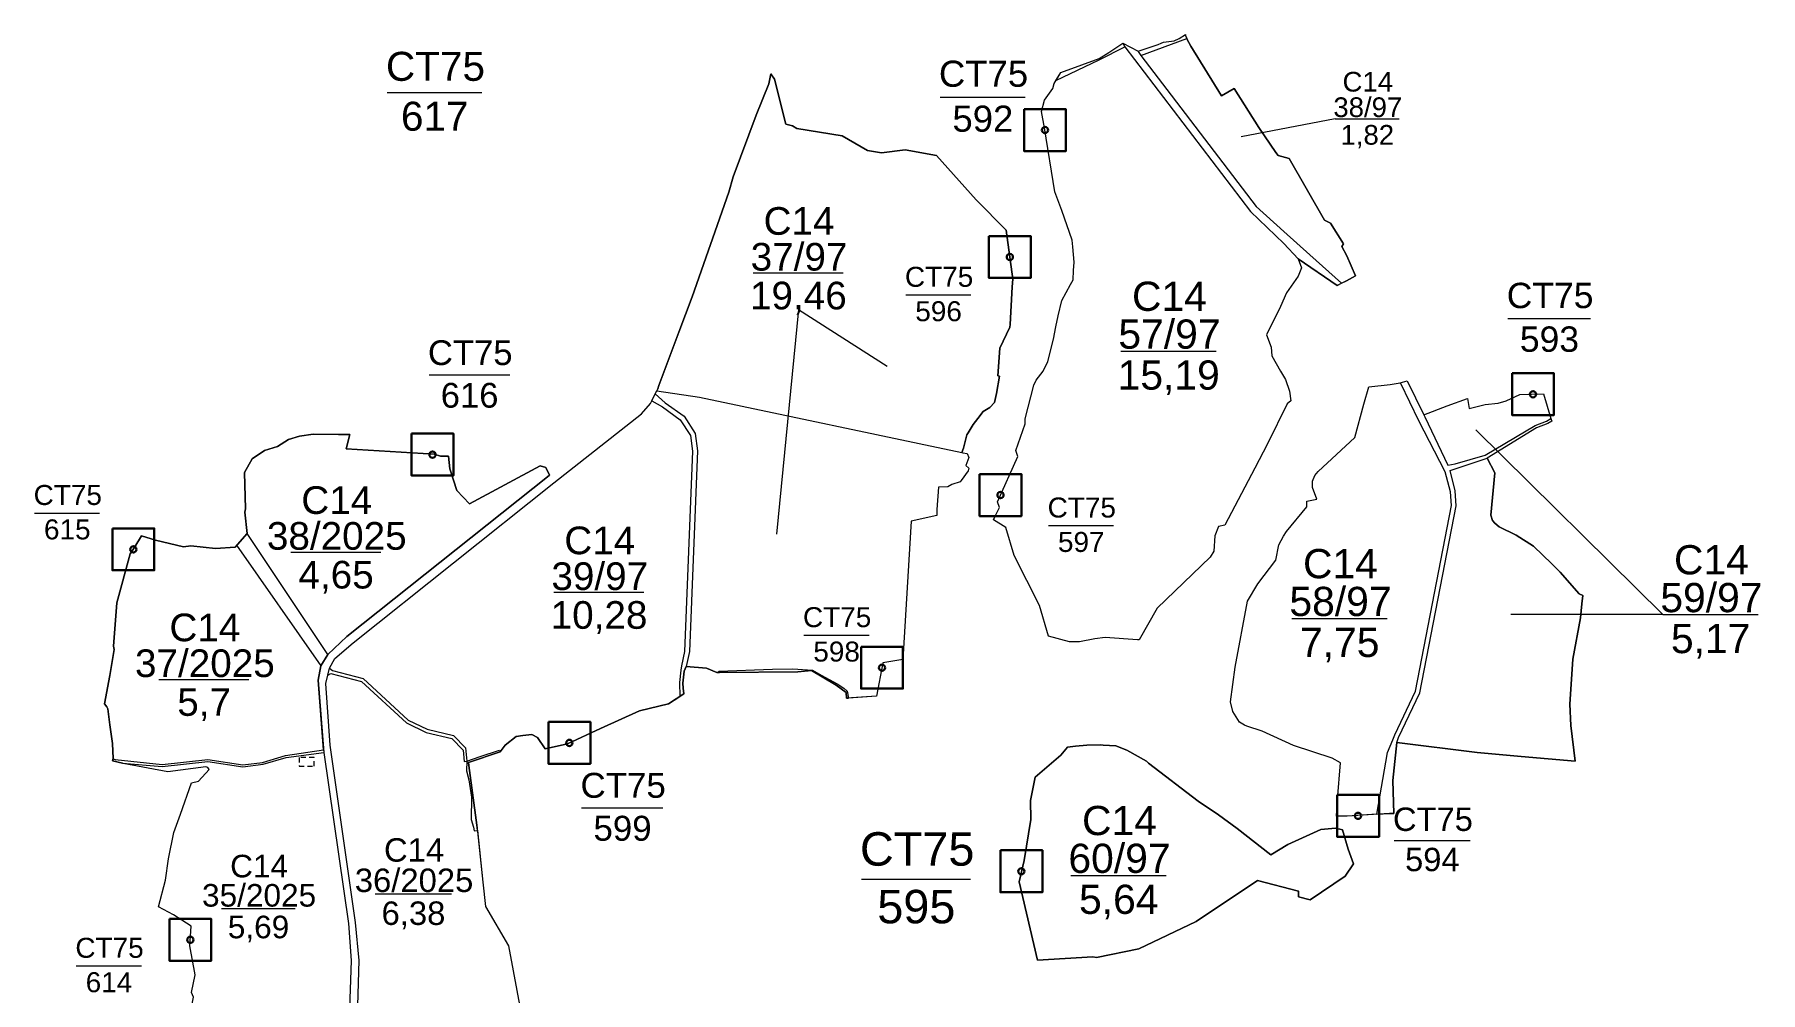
# Model space of a CAD drawing. Header units: metres. Extents: x 410727 to 414840, y 1520126 to 1525197.
# Drawn here: x 411509 to 413569, y 1522563 to 1523707 of the extents above; entities that cross this region are included whole.
import ezdxf
from ezdxf.enums import TextEntityAlignment as Align

# ---------------------------------------------------------------- set-up
doc = ezdxf.new("R2010")
doc.units = ezdxf.units.M
doc.header["$MEASUREMENT"] = 0
doc.linetypes.add('DGN Style 2', pattern=[9.82123, 5.892738, -3.928492])
doc.layers.add('RanhOne', color=1, linetype='Continuous', lineweight=0)
doc.styles.add('Style-Arial', font='arial.ttf')

# ---------------------------------------------------------------- blocks, each defined once
blk = doc.blocks.new('*U0')
at = {"color": 0, "linetype": 'Continuous', "lineweight": -2, "ltscale": 10, "flags": 128}
blk.add_lwpolyline([(-150, 150), (150, 150), (150, -150), (-150, -150), (-150, 150)], close=True, dxfattribs=at)
at = {"color": 0, "linetype": 'Continuous', "lineweight": -2, "ltscale": 10}
blk.add_circle((-0.02828, 0.016065), 22.5, dxfattribs=at)
blk = doc.blocks.new('*U6')
at = {"layer": 'RanhOne', "color": 3, "linetype": 'Continuous', "lineweight": 13}
blk.add_line((-66.520877, -1.660429), (63.750129, -1.660429), dxfattribs=at)
at = {"layer": 'RanhOne', "color": 3, "linetype": 'Continuous', "lineweight": 13, "style": 'Style-Arial'}
for s, p in [('CT75', (-0.000029, 14.422722)), ('595', (-1.025137, -54.422685))]:
    blk.add_text(s, height=40, dxfattribs=at).set_placement(p, align=Align.CENTER)
blk = doc.blocks.new('*U13')
at = {"layer": 'RanhOne', "color": 3, "linetype": 'Continuous', "lineweight": 13}
blk.add_line((-66.520877, -1.660429), (63.750129, -1.660429), dxfattribs=at)
at = {"layer": 'RanhOne', "color": 3, "linetype": 'Continuous', "lineweight": 13, "style": 'Style-Arial'}
blk.add_text('1,82', height=40, dxfattribs=at).set_placement((-1.025137, -54.422685), align=Align.CENTER)
at = {"layer": 'RanhOne', "color": 3, "linetype": 'Continuous', "lineweight": 13, "insert": (-0.000029, 1.089388), "char_height": 40, "attachment_point": 8, "line_spacing_factor": 0.776524, "style": 'Style-Arial'}
blk.add_mtext('C14\\P38/97', dxfattribs=at)
blk = doc.blocks.new('*U14')
at = {"layer": 'RanhOne', "color": 3, "linetype": 'Continuous', "lineweight": 13}
blk.add_line((-66.520877, -1.660429), (63.750129, -1.660429), dxfattribs=at)
at = {"layer": 'RanhOne', "color": 3, "linetype": 'Continuous', "lineweight": 13, "style": 'Style-Arial'}
blk.add_text('15,19', height=40, dxfattribs=at).set_placement((-1.025137, -54.422685), align=Align.CENTER)
at = {"layer": 'RanhOne', "color": 3, "linetype": 'Continuous', "lineweight": 13, "insert": (-0.000029, 1.089388), "char_height": 40, "attachment_point": 8, "line_spacing_factor": 0.776524, "style": 'Style-Arial'}
blk.add_mtext('C14\\P57/97', dxfattribs=at)
blk = doc.blocks.new('*U15')
at = {"layer": 'RanhOne', "color": 3, "linetype": 'Continuous', "lineweight": 13}
blk.add_line((-66.520877, -1.660429), (63.750129, -1.660429), dxfattribs=at)
at = {"layer": 'RanhOne', "color": 3, "linetype": 'Continuous', "lineweight": 13, "style": 'Style-Arial'}
blk.add_text('19,46', height=40, dxfattribs=at).set_placement((-1.025137, -54.422685), align=Align.CENTER)
at = {"layer": 'RanhOne', "color": 3, "linetype": 'Continuous', "lineweight": 13, "insert": (-0.000029, 1.089388), "char_height": 40, "attachment_point": 8, "line_spacing_factor": 0.776524, "style": 'Style-Arial'}
blk.add_mtext('C14\\P37/97', dxfattribs=at)
blk = doc.blocks.new('*U16')
at = {"layer": 'RanhOne', "color": 3, "linetype": 'Continuous', "lineweight": 13}
blk.add_line((-66.520877, -1.660429), (63.750129, -1.660429), dxfattribs=at)
at = {"layer": 'RanhOne', "color": 3, "linetype": 'Continuous', "lineweight": 13, "style": 'Style-Arial'}
blk.add_text('10,28', height=40, dxfattribs=at).set_placement((-1.025137, -54.422685), align=Align.CENTER)
at = {"layer": 'RanhOne', "color": 3, "linetype": 'Continuous', "lineweight": 13, "insert": (-0.000029, 1.089388), "char_height": 40, "attachment_point": 8, "line_spacing_factor": 0.776524, "style": 'Style-Arial'}
blk.add_mtext('C14\\P39/97', dxfattribs=at)
blk = doc.blocks.new('*U17')
at = {"layer": 'RanhOne', "color": 3, "linetype": 'Continuous', "lineweight": 13}
blk.add_line((-66.520877, -1.660429), (63.750129, -1.660429), dxfattribs=at)
at = {"layer": 'RanhOne', "color": 3, "linetype": 'Continuous', "lineweight": 13, "style": 'Style-Arial'}
blk.add_text('4,65', height=40, dxfattribs=at).set_placement((-1.025137, -54.422685), align=Align.CENTER)
at = {"layer": 'RanhOne', "color": 3, "linetype": 'Continuous', "lineweight": 13, "insert": (-0.000029, 1.089388), "char_height": 40, "attachment_point": 8, "line_spacing_factor": 0.776524, "style": 'Style-Arial'}
blk.add_mtext('C14\\P38/2025', dxfattribs=at)
blk = doc.blocks.new('*U18')
at = {"layer": 'RanhOne', "color": 3, "linetype": 'Continuous', "lineweight": 13}
blk.add_line((-66.520877, -1.660429), (63.750129, -1.660429), dxfattribs=at)
at = {"layer": 'RanhOne', "color": 3, "linetype": 'Continuous', "lineweight": 13, "style": 'Style-Arial'}
blk.add_text('5,7', height=40, dxfattribs=at).set_placement((-1.025137, -54.422685), align=Align.CENTER)
at = {"layer": 'RanhOne', "color": 3, "linetype": 'Continuous', "lineweight": 13, "insert": (-0.000029, 1.089388), "char_height": 40, "attachment_point": 8, "line_spacing_factor": 0.776524, "style": 'Style-Arial'}
blk.add_mtext('C14\\P37/2025', dxfattribs=at)
blk = doc.blocks.new('*U32')
at = {"layer": 'RanhOne', "color": 3, "linetype": 'Continuous', "lineweight": 13}
blk.add_line((-66.520877, -1.660429), (63.750129, -1.660429), dxfattribs=at)
at = {"layer": 'RanhOne', "color": 3, "linetype": 'Continuous', "lineweight": 13, "style": 'Style-Arial'}
blk.add_text('5,64', height=40, dxfattribs=at).set_placement((-1.025137, -54.422685), align=Align.CENTER)
at = {"layer": 'RanhOne', "color": 3, "linetype": 'Continuous', "lineweight": 13, "insert": (-0.000029, 1.089388), "char_height": 40, "attachment_point": 8, "line_spacing_factor": 0.776524, "style": 'Style-Arial'}
blk.add_mtext('C14\\P60/97', dxfattribs=at)
blk = doc.blocks.new('*U33')
at = {"layer": 'RanhOne', "color": 3, "linetype": 'Continuous', "lineweight": 13}
blk.add_line((-66.520877, -1.660429), (63.750129, -1.660429), dxfattribs=at)
at = {"layer": 'RanhOne', "color": 3, "linetype": 'Continuous', "lineweight": 13, "style": 'Style-Arial'}
blk.add_text('7,75', height=40, dxfattribs=at).set_placement((-1.025137, -54.422685), align=Align.CENTER)
at = {"layer": 'RanhOne', "color": 3, "linetype": 'Continuous', "lineweight": 13, "insert": (-0.000029, 1.089388), "char_height": 40, "attachment_point": 8, "line_spacing_factor": 0.776524, "style": 'Style-Arial'}
blk.add_mtext('\\pt1120;C14\\P58/97', dxfattribs=at)
blk = doc.blocks.new('*U34')
at = {"layer": 'RanhOne', "color": 3, "linetype": 'Continuous', "lineweight": 13}
blk.add_line((-66.520877, -1.660429), (63.750129, -1.660429), dxfattribs=at)
at = {"layer": 'RanhOne', "color": 3, "linetype": 'Continuous', "lineweight": 13, "style": 'Style-Arial'}
blk.add_text('5,17', height=40, dxfattribs=at).set_placement((-1.025137, -54.422685), align=Align.CENTER)
at = {"layer": 'RanhOne', "color": 3, "linetype": 'Continuous', "lineweight": 13, "insert": (-0.000029, 1.089388), "char_height": 40, "attachment_point": 8, "line_spacing_factor": 0.776524, "style": 'Style-Arial'}
blk.add_mtext('C14\\P59/97', dxfattribs=at)
blk = doc.blocks.new('*U56')
at = {"layer": 'RanhOne', "color": 3, "linetype": 'Continuous', "lineweight": 13}
blk.add_line((-66.520877, -1.660429), (63.750129, -1.660429), dxfattribs=at)
at = {"layer": 'RanhOne', "color": 3, "linetype": 'Continuous', "lineweight": 13, "style": 'Style-Arial'}
for s, p in [('CT75', (-0.000029, 14.422722)), ('617', (-1.025137, -54.422685))]:
    blk.add_text(s, height=40, dxfattribs=at).set_placement(p, align=Align.CENTER)
blk = doc.blocks.new('*U58')
at = {"layer": 'RanhOne', "color": 3, "linetype": 'Continuous', "lineweight": 13}
blk.add_line((-66.520877, -1.660429), (63.750129, -1.660429), dxfattribs=at)
at = {"layer": 'RanhOne', "color": 3, "linetype": 'Continuous', "lineweight": 13, "style": 'Style-Arial'}
for s, p in [('CT75', (-0.000029, 14.422722)), ('592', (-1.025137, -54.422685))]:
    blk.add_text(s, height=40, dxfattribs=at).set_placement(p, align=Align.CENTER)
blk = doc.blocks.new('*U59')
at = {"layer": 'RanhOne', "color": 3, "linetype": 'Continuous', "lineweight": 13}
blk.add_line((-66.520877, -1.660429), (63.750129, -1.660429), dxfattribs=at)
at = {"layer": 'RanhOne', "color": 3, "linetype": 'Continuous', "lineweight": 13, "style": 'Style-Arial'}
for s, p in [('CT75', (-0.000029, 14.422722)), ('596', (-1.025137, -54.422685))]:
    blk.add_text(s, height=40, dxfattribs=at).set_placement(p, align=Align.CENTER)
blk = doc.blocks.new('*U60')
at = {"layer": 'RanhOne', "color": 3, "linetype": 'Continuous', "lineweight": 13}
blk.add_line((-66.520877, -1.660429), (63.750129, -1.660429), dxfattribs=at)
at = {"layer": 'RanhOne', "color": 3, "linetype": 'Continuous', "lineweight": 13, "style": 'Style-Arial'}
for s, p in [('CT75', (-0.000029, 14.422722)), ('597', (-1.025137, -54.422685))]:
    blk.add_text(s, height=40, dxfattribs=at).set_placement(p, align=Align.CENTER)
blk = doc.blocks.new('*U61')
at = {"layer": 'RanhOne', "color": 3, "linetype": 'Continuous', "lineweight": 13}
blk.add_line((-66.520877, -1.660429), (63.750129, -1.660429), dxfattribs=at)
at = {"layer": 'RanhOne', "color": 3, "linetype": 'Continuous', "lineweight": 13, "style": 'Style-Arial'}
for s, p in [('CT75', (-0.000029, 14.422722)), ('593', (-1.025137, -54.422685))]:
    blk.add_text(s, height=40, dxfattribs=at).set_placement(p, align=Align.CENTER)
blk = doc.blocks.new('*U62')
at = {"layer": 'RanhOne', "color": 3, "linetype": 'Continuous', "lineweight": 13}
blk.add_line((-66.520877, -1.660429), (63.750129, -1.660429), dxfattribs=at)
at = {"layer": 'RanhOne', "color": 3, "linetype": 'Continuous', "lineweight": 13, "style": 'Style-Arial'}
for s, p in [('CT75', (-0.000029, 14.422722)), ('598', (-1.025137, -54.422685))]:
    blk.add_text(s, height=40, dxfattribs=at).set_placement(p, align=Align.CENTER)
blk = doc.blocks.new('*U63')
at = {"layer": 'RanhOne', "color": 3, "linetype": 'Continuous', "lineweight": 13}
blk.add_line((-66.520877, -1.660429), (63.750129, -1.660429), dxfattribs=at)
at = {"layer": 'RanhOne', "color": 3, "linetype": 'Continuous', "lineweight": 13, "style": 'Style-Arial'}
for s, p in [('CT75', (-0.000029, 14.422722)), ('599', (-1.025137, -54.422685))]:
    blk.add_text(s, height=40, dxfattribs=at).set_placement(p, align=Align.CENTER)
blk = doc.blocks.new('*U64')
at = {"layer": 'RanhOne', "color": 3, "linetype": 'Continuous', "lineweight": 13}
blk.add_line((-66.520877, -1.660429), (63.750129, -1.660429), dxfattribs=at)
at = {"layer": 'RanhOne', "color": 3, "linetype": 'Continuous', "lineweight": 13, "style": 'Style-Arial'}
for s, p in [('CT75', (-0.000029, 14.422722)), ('616', (-1.025137, -54.422685))]:
    blk.add_text(s, height=40, dxfattribs=at).set_placement(p, align=Align.CENTER)
blk = doc.blocks.new('*U65')
at = {"layer": 'RanhOne', "color": 3, "linetype": 'Continuous', "lineweight": 13}
blk.add_line((-66.520877, -1.660429), (63.750129, -1.660429), dxfattribs=at)
at = {"layer": 'RanhOne', "color": 3, "linetype": 'Continuous', "lineweight": 13, "style": 'Style-Arial'}
for s, p in [('CT75', (-0.000029, 14.422722)), ('615', (-1.025137, -54.422685))]:
    blk.add_text(s, height=40, dxfattribs=at).set_placement(p, align=Align.CENTER)
blk = doc.blocks.new('*U66')
at = {"layer": 'RanhOne', "color": 3, "linetype": 'Continuous', "lineweight": 13}
blk.add_line((-66.520877, -1.660429), (63.750129, -1.660429), dxfattribs=at)
at = {"layer": 'RanhOne', "color": 3, "linetype": 'Continuous', "lineweight": 13, "style": 'Style-Arial'}
for s, p in [('CT75', (-0.000029, 14.422722)), ('614', (-1.025137, -54.422685))]:
    blk.add_text(s, height=40, dxfattribs=at).set_placement(p, align=Align.CENTER)
blk = doc.blocks.new('*U81')
at = {"layer": 'RanhOne', "color": 3, "linetype": 'Continuous', "lineweight": 13}
blk.add_line((-66.520877, -1.660429), (63.750129, -1.660429), dxfattribs=at)
at = {"layer": 'RanhOne', "color": 3, "linetype": 'Continuous', "lineweight": 13, "style": 'Style-Arial'}
blk.add_text('6,38', height=40, dxfattribs=at).set_placement((-1.025137, -54.422685), align=Align.CENTER)
at = {"layer": 'RanhOne', "color": 3, "linetype": 'Continuous', "lineweight": 13, "insert": (-0.000029, 1.089388), "char_height": 40, "attachment_point": 8, "line_spacing_factor": 0.776524, "style": 'Style-Arial'}
blk.add_mtext('C14\\P36/2025', dxfattribs=at)
blk = doc.blocks.new('*U82')
at = {"layer": 'RanhOne', "color": 3, "linetype": 'Continuous', "lineweight": 13}
blk.add_line((-66.520877, -1.660429), (63.750129, -1.660429), dxfattribs=at)
at = {"layer": 'RanhOne', "color": 3, "linetype": 'Continuous', "lineweight": 13, "style": 'Style-Arial'}
blk.add_text('5,69', height=40, dxfattribs=at).set_placement((-1.025137, -54.422685), align=Align.CENTER)
at = {"layer": 'RanhOne', "color": 3, "linetype": 'Continuous', "lineweight": 13, "insert": (-0.000029, 1.089388), "char_height": 40, "attachment_point": 8, "line_spacing_factor": 0.776524, "style": 'Style-Arial'}
blk.add_mtext('C14\\P35/2025', dxfattribs=at)
blk = doc.blocks.new('*U83')
at = {"layer": 'RanhOne', "color": 3, "linetype": 'Continuous', "lineweight": 13}
blk.add_line((-66.520877, -1.660429), (63.750129, -1.660429), dxfattribs=at)
at = {"layer": 'RanhOne', "color": 3, "linetype": 'Continuous', "lineweight": 13, "style": 'Style-Arial'}
for s, p in [('CT75', (-0.000029, 14.422722)), ('594', (-1.025137, -54.422685))]:
    blk.add_text(s, height=40, dxfattribs=at).set_placement(p, align=Align.CENTER)

msp = doc.modelspace()

# ---------------------------------------------------------------- linework, layer by layer
at = {"layer": 'RanhOne', "color": 3, "linetype": 'Continuous', "lineweight": 0}
for p, q in [((412807.71, 1523696.93), (412825.88, 1523687.3)), ((412807.71, 1523696.93), (412810.103, 1523692.551)), ((412829.39, 1523682.304), (412884.0405, 1523702.435)), ((412245.5253, 1523269.7133), (412249.588, 1523277.9646)), ((412249.588, 1523277.9646), (412251.4304, 1523281.7067)), ((411858.6862, 1522942.0119), (411860.545, 1522950.38)), ((411853.5687, 1522852.5745), (411853.79, 1522849.675))]:
    msp.add_line(p, q, dxfattribs=at)
at = {"layer": 'RanhOne', "color": 7, "linetype": 'Continuous', "lineweight": 0}
for p, q in [((413061.020824, 1523606.67677), (412948.821959, 1523584.841054)), ((412420.390728, 1523378.91389), (412394.319859, 1523110.396965)), ((412420.390728, 1523378.91389), (412526.21599, 1523310.942126)), ((413452.265813, 1523014.281275), (413229.019661, 1523235.015546)), ((411858.678, 1522966.429), (411762.628, 1523111.362)), ((411749.722911, 1523097.244754), (411850.448, 1522953.245)), ((413452.265813, 1523014.281275), (413270.741906, 1523014.281275))]:
    msp.add_line(p, q, dxfattribs=at)
at = {"layer": 'RanhOne', "color": 3, "linetype": 'Continuous', "lineweight": 13}
for p, q in [((411782.95, 1523210.46), (411798.8, 1523215.2)), ((411798.8, 1523215.2), (411811.74, 1523223.35)), ((411811.74, 1523223.35), (411824.85, 1523227.41)), ((411824.85, 1523227.41), (411841.05, 1523229.97)), ((411841.05, 1523229.97), (411871.32, 1523229.52)), ((411871.32, 1523229.52), (411884.91, 1523229.42)), ((411884.91, 1523229.42), (411880.81, 1523212.41)), ((411880.81, 1523212.41), (411985.83, 1523205.86)), ((411759.4, 1523184), (411768.359, 1523200.247)), ((411768.359, 1523200.247), (411782.95, 1523210.46)), ((411985.83, 1523205.86), (411993.15, 1523203.59)), ((411993.15, 1523203.59), (411998.29, 1523203.5083)), ((411998.29, 1523203.5083), (412002.59, 1523203.44)), ((412002.59, 1523203.44), (412004.52, 1523188.53)), ((412027.842, 1523146.529), (412112.399, 1523192.011)), ((412112.399, 1523192.011), (412118.888, 1523189.963)), ((411760.6568, 1523140.7096), (411759.4, 1523184)), ((412122.75, 1523180.33), (411881.395, 1522987.971)), ((412004.52, 1523188.53), (412012.589, 1523162.627)), ((412118.888, 1523189.963), (412123.3936, 1523180.8127)), ((412123.3936, 1523180.8127), (412122.75, 1523180.33)), ((412012.589, 1523162.627), (412027.842, 1523146.529)), ((411759.841, 1523136.765), (411760.6568, 1523140.7096)), ((411762.628, 1523111.362), (411759.841, 1523136.765)), ((411628.17, 1523095.37), (411636.22, 1523108.46)), ((411636.22, 1523108.46), (411653.169, 1523103.304)), ((411748.035, 1523094.928), (411762.628, 1523111.362)), ((411622.79, 1523086.7), (411628.17, 1523095.37)), ((411653.169, 1523103.304), (411686.52, 1523095.171)), ((411686.52, 1523095.171), (411695.022, 1523096.361)), ((411695.022, 1523096.361), (411724.551, 1523093.16)), ((411724.551, 1523093.16), (411748.035, 1523094.928)), ((411607.02, 1523028.31), (411622.79, 1523086.7)), ((411602.76, 1522976.45), (411607.02, 1523028.31)), ((411881.395, 1522987.971), (411858.678, 1522966.429)), ((411598.34, 1522941.49), (411603.75, 1522972.58)), ((411603.75, 1522972.58), (411602.76, 1522976.45)), ((411858.678, 1522966.429), (411850.448, 1522953.245)), ((411850.448, 1522953.245), (411847.209, 1522935.911)), ((411592.12, 1522907.62), (411598.34, 1522941.49)), ((411847.209, 1522935.911), (411853.79, 1522849.675)), ((411594.81, 1522904.11), (411592.12, 1522907.62)), ((411596.02, 1522901.7), (411594.81, 1522904.11)), ((411598.6, 1522882.54), (411596.02, 1522901.7)), ((411601.72, 1522860.41), (411598.6, 1522882.54)), ((411602.3943, 1522842.2547), (411601.72, 1522860.41)), ((411601.7848, 1522839.618), (411602.3943, 1522842.2547)), ((411853.79, 1522849.675), (411883.5, 1522645.119)), ((411613.46, 1522836.833), (411601.7848, 1522839.618)), ((411614.614, 1522836.522), (411613.46, 1522836.833)), ((411667.69, 1522826.6), (411614.614, 1522836.522)), ((411713.101, 1522832.358), (411667.69, 1522826.6)), ((411704.4356, 1522815.1238), (411716.962, 1522829.122)), ((411715.585, 1522831.462), (411713.101, 1522832.358)), ((411716.962, 1522829.122), (411715.585, 1522831.462)), ((411683.07, 1522775.94), (411696.13, 1522813.36)), ((411696.13, 1522813.36), (411704.4356, 1522815.1238)), ((411674.8, 1522754), (411683.07, 1522775.94)), ((411668.68, 1522722.67), (411674.8, 1522754)), ((411664.98, 1522697.25), (411668.68, 1522722.67)), ((411656.6, 1522665.06), (411664.98, 1522697.25)), ((411674.6, 1522655.8), (411656.6, 1522665.06)), ((411695.54, 1522642.07), (411674.6, 1522655.8)), ((411693.94, 1522618.5), (411695.54, 1522642.07)), ((411883.5, 1522645.119), (411886.794, 1522601.17)), ((411700.58, 1522583.93), (411693.94, 1522618.5)), ((411886.794, 1522601.17), (411884.372, 1522532.178)), ((411696.12, 1522562.84), (411700.58, 1522583.93))]:
    msp.add_line(p, q, dxfattribs=at)
at = {"layer": 'RanhOne', "color": 3, "linetype": 'DGN Style 2', "lineweight": 0}
for p, q in [((411842.34, 1522843.691), (411824.698, 1522843.691)), ((411824.698, 1522843.691), (411824.698, 1522833.167)), ((411842.34, 1522833.167), (411842.34, 1522843.691)), ((411824.698, 1522833.167), (411842.34, 1522833.167))]:
    msp.add_line(p, q, dxfattribs=at)
at = {"layer": 'RanhOne', "color": 3, "linetype": 'Continuous', "lineweight": 13, "flags": 128}
for points in [[(413085.45, 1523419.1), (413074.58, 1523413.18), (413063.4311, 1523407.3909), (413017.11, 1523439.37), (413021.03, 1523428.52), (413017.13, 1523418.38), (413002.97, 1523398.66), (412996.02, 1523382.45), (412979.16, 1523348.59), (412984.69, 1523333.59), (412985.73, 1523323.5), (412996.03, 1523304.94), (413002.04, 1523295), (413006.77, 1523281.32), (413008.36, 1523269.7), (413003.93, 1523265.99), (412980.24, 1523218.13), (412965.36, 1523189.05), (412929.38, 1523121.26), (412921.82, 1523119.66), (412917.71, 1523108.48), (412916.33, 1523090.18), (412912.01, 1523082.85), (412848.75, 1523022.06), (412827.1003, 1522984.0694), (412825.27, 1522984.15), (412786.47, 1522987.05), (412774.33, 1522985.5), (412756.15, 1522981.95), (412743.92, 1522981.93), (412719.11, 1522988.4), (412708.06, 1523025.09), (412677.81, 1523084.97), (412667.91, 1523118.45), (412653.221, 1523127.602), (412655.18, 1523131.78), (412660.69, 1523142.14), (412657.98, 1523148.81), (412682.24, 1523203.2), (412680.1, 1523210.37), (412691.31, 1523242.27), (412691.19, 1523248.07), (412701.64, 1523288.43), (412704.37, 1523294.33), (412712.8, 1523305.12), (412718.35, 1523316.67), (412724.94, 1523343.4), (412727.72, 1523358.13), (412730.35, 1523371.15), (412734.96, 1523389.37), (412745.27, 1523408.71), (412748.58, 1523414.12), (412748.66, 1523425.31), (412749.67, 1523435.27), (412747.86, 1523453.75), (412747.15, 1523461.39), (412734.76, 1523497.2), (412726.42, 1523519.27), (412714.38, 1523595.89), (412710.59, 1523615.4), (412714.08, 1523628.95), (412724.07, 1523642.63), (412725.69, 1523648.87), (412733.84, 1523661.94), (412758.75, 1523671.06), (412779.4, 1523678.58), (412791.07, 1523685.73), (412807.71, 1523696.93), (412825.88, 1523687.3), (412849.93, 1523695.21), (412853.5134, 1523696.7466), (412856.32, 1523697.95), (412868.88, 1523699.82), (412875.07, 1523702.64), (412882.36, 1523707.26), (412882.36, 1523705.88), (412884.16, 1523702.19), (412888.71, 1523693.46), (412925.62, 1523633.86), (412940.74, 1523642.58), (412970.25, 1523596.22), (412990.18, 1523566.45), (412993.27, 1523562.77), (413006.21, 1523559.14), (413048.45, 1523485.52), (413055.45, 1523481.78), (413071.21, 1523457.12), (413069.14, 1523453.93), (413075.28, 1523442.86), (413085.45, 1523419.1)], [(411893.838, 1522520.234), (411896.13, 1522600.916), (411891.936, 1522646.631), (411861.698, 1522858.145), (411856.458, 1522931.981), (411860.545, 1522950.38), (411867.194, 1522961.823), (411889.174, 1522980.571), (412128.5404, 1523171.5195), (412233.16, 1523254.3), (412243.83, 1523266.27), (412252.53, 1523283.94), (412253.99, 1523287.87), (412277.75, 1523351.77), (412293.66, 1523393.83), (412337.3, 1523518.96), (412342.71, 1523537.18), (412370.23, 1523610.74), (412385.21, 1523648.46), (412387.71, 1523660.38), (412392, 1523654), (412405.43, 1523600.3), (412413.3, 1523597.96), (412418.66, 1523594.85), (412472.75, 1523586.27), (412502.75, 1523568.85), (412519.68, 1523566.04), (412547.8, 1523569.34), (412585.13, 1523562.61), (412632.81, 1523509.88), (412668.37, 1523473.49), (412676.32, 1523415.1)], [(412676.32, 1523415.1), (412675.64, 1523405.89), (412673.07, 1523360.89), (412672.75, 1523357.7), (412660.71, 1523332.69), (412658.49, 1523299.7), (412660.41, 1523299.29), (412657.11, 1523278.58), (412654.64, 1523267.75), (412648.95, 1523261.73), (412640.91, 1523256.8), (412634.83, 1523248.64), (412628.9, 1523241.25), (412623.17, 1523231.61), (412621.65, 1523229.19), (412617.55, 1523212.98), (412615.41, 1523207.96), (412616.84, 1523207.72), (412622, 1523206.75), (412624.07, 1523201.87), (412620.29, 1523192.27), (412623.82, 1523189.13), (412623.14, 1523185.96), (412614.82, 1523174.49), (412613.42, 1523173), (412603.58, 1523169.55), (412599.01, 1523167.01), (412587.54, 1523166.53), (412585.72, 1523139.8), (412585.78, 1523132.668), (412555.06, 1523125.78), (412544.98, 1522960.55), (412521.38, 1522956.58), (412513.87, 1522916.7), (412478.03, 1522914.38), (412477.277, 1522921.2679), (412465.65, 1522929.945), (412436.012, 1522947.4743), (412419.74, 1522945.74), (412326.09, 1522945.13), (412322.98, 1522944.96), (412310.926, 1522950.302), (412286.461, 1522952.34), (412284.033, 1522946.655), (412282.64, 1522932.536), (412282.872, 1522926.552), (412283.824, 1522919.542), (412265.535, 1522907.772), (412230.812, 1522899.253), (412184.113, 1522878.4), (412144.72, 1522859.97), (412118.07, 1522854.11), (412109.091, 1522867.429), (412102.137, 1522870.862), (412091.47, 1522869.83), (412083.436, 1522868.492), (412070.41, 1522858.3), (412064.3658, 1522850.2768), (412026.8388, 1522837.6616), (412026.95, 1522833.99), (412036.6, 1522762.88), (412043.83, 1522694.72), (412046.93, 1522665.47), (412074.59, 1522618.47), (412090.02, 1522535.41)], [(413356.8365, 1523037.2036), (413355.755, 1523027.041), (413354.052, 1523010.612), (413344.915, 1522960.919), (413341.378, 1522907.297), (413342.6405, 1522881.8075), (413347.7169, 1522839.2144), (413283.05, 1522844.67), (413230.863, 1522849.71), (413134.92, 1522861.57), (413130.15, 1522816.04), (413131.2401, 1522776.697), (413125.95, 1522776.697), (413075.62, 1522773.37), (413062.66, 1522773.52), (413063.93, 1522793.26), (413067.4865, 1522837.2039), (413057.503, 1522842.746), (413011.33, 1522857.8), (412974.06, 1522874.99), (412955.63, 1522880.97), (412952.9596, 1522882.3792), (412946.78, 1522885.64), (412938.92, 1522898.65), (412936.2, 1522909.89), (412942, 1522951.44), (412956.38, 1523030.52), (412968.85, 1523051.13), (412990.52, 1523079.18), (412993.88, 1523097.81), (412999.39, 1523108.02), (413003.08, 1523113.75), (413027.26, 1523143.22), (413027.3971, 1523149.8156), (413039.439, 1523152.203), (413034.29, 1523166.309), (413034.154, 1523173.505), (413037.017, 1523180.324), (413041.013, 1523185.336), (413084.67, 1523225.77), (413095.51, 1523265.64), (413101.42, 1523286.37), (413126.762, 1523289.074), (413138.857, 1523291.325), (413147.1066, 1523293.5838), (413167.08, 1523252.76), (413194.99, 1523263.65), (413219.03, 1523272.39), (413220.97, 1523260.58), (413240.33, 1523265.32), (413255.8, 1523266.83), (413265.32, 1523269.76), (413281.68, 1523277.21), (413310.02, 1523277.94), (413318.66, 1523248.71), (413319.9907, 1523245.4757), (413315.15, 1523242.75), (413301.36, 1523237.27), (413242.7, 1523201.03), (413251.87, 1523183.58), (413246.79, 1523132.87), (413248.89, 1523126.85), (413251.66, 1523123.54), (413256.82, 1523119.25), (413277.33, 1523109.13), (413297.76, 1523096.19), (413319.87, 1523074.95), (413329.57, 1523064.79), (413352.4, 1523039), (413356.8365, 1523037.2036)], [(413083.11, 1522716.63), (413073.043, 1522701.872), (413031.214, 1522673.444), (413017.403, 1522677.235), (413017.277, 1522683.742), (412968.66, 1522696.72), (412895.3, 1522647.85), (412826.97, 1522615.15), (412776.18, 1522604.84), (412771.78, 1522605.39), (412705.68, 1522601.29), (412684.07, 1522694.91), (412690, 1522720.6), (412697.99, 1522769.36), (412697.625, 1522792.123), (412703.101, 1522819.931), (412733.6963, 1522846.4877), (412741.48, 1522855.91), (412751.16, 1522857.05), (412764.65, 1522858.42), (412781.19, 1522858.69), (412784.31, 1522858.29), (412799.19, 1522857.58), (412812.5, 1522852.16), (412835.99, 1522839.06), (412838.39, 1522836.91), (412897.57, 1522791.6), (412921.99, 1522774.91), (412944.3, 1522758.83), (412984.4, 1522727.27), (413004.83, 1522739.75), (413044.04, 1522757.43), (413061.66, 1522759.34), (413069.73, 1522757.28), (413076.75, 1522733.94), (413083.11, 1522716.63)]]:
    msp.add_lwpolyline(points, dxfattribs=at)
at = {"layer": 'RanhOne', "color": 3, "linetype": 'Continuous', "lineweight": 0, "flags": 128}
for points in [[(412825.88, 1523687.3), (412849.93, 1523695.21), (412853.5134, 1523696.7466), (412856.32, 1523697.95), (412868.88, 1523699.82), (412875.07, 1523702.64), (412882.36, 1523707.26), (412882.36, 1523705.88), (412884.0405, 1523702.435)], [(412727.7847, 1523652.2292), (412733.84, 1523661.94), (412758.75, 1523671.06), (412779.4, 1523678.58), (412791.07, 1523685.73), (412807.71, 1523696.93)], [(412727.7847, 1523652.2292), (412779.4468, 1523676.9388), (412810.103, 1523692.551)], [(412810.103, 1523692.551), (412960.169, 1523495.735), (413000, 1523457.5975), (413017.11, 1523439.37)], [(412825.88, 1523687.3), (412826.0081, 1523687.1177), (412829.39, 1523682.304)], [(413068.5768, 1523410.0628), (413074.58, 1523413.18), (413085.45, 1523419.1), (413075.28, 1523442.86), (413069.14, 1523453.93), (413071.21, 1523457.12), (413055.45, 1523481.78), (413048.45, 1523485.52), (413006.21, 1523559.14), (412993.27, 1523562.77), (412990.18, 1523566.45), (412970.25, 1523596.22), (412940.74, 1523642.58), (412925.62, 1523633.86), (412888.71, 1523693.46), (412884.16, 1523702.19), (412884.0405, 1523702.435)], [(412829.39, 1523682.304), (412860.269, 1523641.702), (412966.9003, 1523501.7502), (413000, 1523471.9024), (413030.9424, 1523443.9999), (413068.5768, 1523410.0628)], [(412615.41, 1523207.96), (412617.55, 1523212.98), (412621.65, 1523229.19), (412623.17, 1523231.61), (412628.9, 1523241.25), (412634.83, 1523248.64), (412640.91, 1523256.8), (412648.95, 1523261.73), (412654.64, 1523267.75), (412657.11, 1523278.58), (412660.41, 1523299.29), (412658.49, 1523299.7), (412660.71, 1523332.69), (412672.75, 1523357.7), (412673.07, 1523360.89), (412675.64, 1523405.89), (412676.32, 1523415.1), (412668.37, 1523473.49), (412632.81, 1523509.88), (412585.13, 1523562.61), (412547.8, 1523569.34), (412519.68, 1523566.04), (412502.75, 1523568.85), (412472.75, 1523586.27), (412418.66, 1523594.85), (412413.3, 1523597.96), (412405.43, 1523600.3), (412392, 1523654), (412387.71, 1523660.38), (412385.21, 1523648.46), (412370.23, 1523610.74), (412342.71, 1523537.18), (412337.3, 1523518.96), (412293.66, 1523393.83), (412277.75, 1523351.77), (412253.99, 1523287.87), (412252.53, 1523283.94), (412251.4304, 1523281.7067)], [(413017.11, 1523439.37), (413021.03, 1523428.52), (413017.13, 1523418.38), (413002.97, 1523398.66), (412996.02, 1523382.45), (412979.16, 1523348.59), (412984.69, 1523333.59), (412985.73, 1523323.5), (412996.03, 1523304.94), (413002.04, 1523295), (413006.77, 1523281.32), (413008.36, 1523269.7), (413003.93, 1523265.99), (412980.24, 1523218.13), (412965.36, 1523189.05), (412929.38, 1523121.26), (412921.82, 1523119.66), (412917.71, 1523108.48), (412916.33, 1523090.18), (412912.01, 1523082.85), (412848.75, 1523022.06), (412827.1003, 1522984.0694), (412825.27, 1522984.15), (412786.47, 1522987.05), (412774.33, 1522985.5), (412756.15, 1522981.95), (412743.92, 1522981.93), (412719.11, 1522988.4), (412708.06, 1523025.09), (412677.81, 1523084.97), (412667.91, 1523118.45), (412653.221, 1523127.602), (412655.18, 1523131.78), (412660.69, 1523142.14), (412657.98, 1523148.81), (412682.24, 1523203.2), (412680.1, 1523210.37), (412691.31, 1523242.27), (412691.19, 1523248.07), (412701.64, 1523288.43), (412704.37, 1523294.33), (412712.8, 1523305.12), (412718.35, 1523316.67), (412724.94, 1523343.4), (412727.72, 1523358.13), (412730.35, 1523371.15), (412734.96, 1523389.37), (412745.27, 1523408.71), (412748.58, 1523414.12), (412748.66, 1523425.31), (412749.67, 1523435.27), (412747.86, 1523453.75), (412747.15, 1523461.39), (412734.76, 1523497.2), (412726.42, 1523519.27), (412714.38, 1523595.89), (412710.59, 1523615.4), (412714.08, 1523628.95), (412724.07, 1523642.63), (412725.69, 1523648.87), (412727.7847, 1523652.2292)], [(413017.11, 1523439.37), (413063.4311, 1523407.3909), (413068.5768, 1523410.0628)], [(412249.588, 1523277.9646), (412261.5669, 1523267.4503), (412283.9163, 1523251.275), (412297.2168, 1523230.5169), (412300.1678, 1523210.0046), (412290.3653, 1522970.3686), (412286.461, 1522952.34)], [(412251.4304, 1523281.7067), (412302.35, 1523274.02), (412615.41, 1523207.96)], [(413110.9136, 1522775.703), (413075.62, 1522773.37), (413062.66, 1522773.52), (413063.93, 1522793.26), (413067.4865, 1522837.2039), (413057.503, 1522842.746), (413011.33, 1522857.8), (412974.06, 1522874.99), (412955.63, 1522880.97), (412952.9596, 1522882.3792), (412946.78, 1522885.64), (412938.92, 1522898.65), (412936.2, 1522909.89), (412942, 1522951.44), (412956.38, 1523030.52), (412968.85, 1523051.13), (412990.52, 1523079.18), (412993.88, 1523097.81), (412999.39, 1523108.02), (413003.08, 1523113.75), (413027.26, 1523143.22), (413027.3971, 1523149.8156), (413039.439, 1523152.203), (413034.29, 1523166.309), (413034.154, 1523173.505), (413037.017, 1523180.324), (413041.013, 1523185.336), (413084.67, 1523225.77), (413095.51, 1523265.64), (413101.42, 1523286.37), (413126.762, 1523289.074), (413138.857, 1523291.325)], [(413110.9136, 1522775.703), (413123.794, 1522849.487), (413130.0796, 1522864.8484), (413132.422, 1522870.573), (413157.0093, 1522922.6516), (413199.879, 1523144.684), (413198.899, 1523161.076), (413192.474, 1523184.864), (413161.216, 1523245.75), (413139.4215, 1523290.1744), (413138.857, 1523291.325)], [(413138.857, 1523291.325), (413147.1066, 1523293.5838), (413167.08, 1523252.76)], [(413167.08, 1523252.76), (413194.99, 1523263.65), (413219.03, 1523272.39), (413220.97, 1523260.58), (413240.33, 1523265.32), (413255.8, 1523266.83), (413265.32, 1523269.76), (413281.68, 1523277.21), (413310.02, 1523277.94), (413318.66, 1523248.71)], [(411860.545, 1522950.38), (411867.194, 1522961.823), (411889.174, 1522980.571), (412128.5404, 1523171.5195), (412233.16, 1523254.3), (412243.83, 1523266.27), (412245.5253, 1523269.7133)], [(412245.5253, 1523269.7133), (412258.0491, 1523262.5897), (412279.4777, 1523247.081), (412291.4632, 1523228.3751), (412294.1502, 1523209.6974), (412284.3567, 1522970.2814), (412280.9774, 1522953.0518), (412279.9307, 1522947.7153), (412278.4492, 1522933.2098), (412278.7238, 1522916.2598)], [(413167.08, 1523252.76), (413168.271, 1523250.355), (413195.71, 1523192.75), (413204.41, 1523194.57), (413240.3, 1523204.8), (413299.82, 1523240.09), (413313.4, 1523245.34), (413318.66, 1523248.71)], [(413318.66, 1523248.71), (413319.9907, 1523245.4757), (413315.15, 1523242.75), (413301.36, 1523237.27), (413242.7, 1523201.03)], [(411853.5687, 1522852.5745), (411847.209, 1522935.911), (411850.448, 1522953.245), (411858.678, 1522966.429), (411881.395, 1522987.971), (412122.75, 1523180.33), (412123.3936, 1523180.8127), (412118.888, 1523189.963), (412112.399, 1523192.011), (412027.842, 1523146.529), (412012.589, 1523162.627), (412004.52, 1523188.53), (412002.59, 1523203.44), (411998.29, 1523203.5083), (411993.15, 1523203.59), (411985.83, 1523205.86), (411880.81, 1523212.41), (411884.91, 1523229.42), (411871.32, 1523229.52), (411841.05, 1523229.97), (411824.85, 1523227.41), (411811.74, 1523223.35), (411798.8, 1523215.2), (411782.95, 1523210.46), (411768.359, 1523200.247), (411759.4, 1523184), (411760.6568, 1523140.7096), (411759.841, 1523136.765), (411762.628, 1523111.362), (411748.035, 1523094.928), (411724.551, 1523093.16), (411695.022, 1523096.361), (411686.52, 1523095.171), (411653.169, 1523103.304), (411636.22, 1523108.46), (411628.17, 1523095.37), (411622.79, 1523086.7), (411607.02, 1523028.31), (411602.76, 1522976.45), (411603.75, 1522972.58), (411598.34, 1522941.49), (411592.12, 1522907.62), (411594.81, 1522904.11), (411596.02, 1522901.7), (411598.6, 1522882.54), (411601.72, 1522860.41), (411602.3943, 1522842.2547), (411602.335, 1522841.9982)], [(412615.41, 1523207.96), (412616.84, 1523207.72), (412622, 1523206.75), (412624.07, 1523201.87), (412620.29, 1523192.27), (412623.82, 1523189.13), (412623.14, 1523185.96), (412614.82, 1523174.49), (412613.42, 1523173), (412603.58, 1523169.55), (412599.01, 1523167.01), (412587.54, 1523166.53), (412585.72, 1523139.8), (412585.7627, 1523134.721), (412585.78, 1523132.668), (412555.06, 1523125.78), (412544.98, 1522960.55), (412521.38, 1522956.58), (412513.87, 1522916.7), (412480.1915, 1522914.5199)], [(413134.92, 1522861.57), (413230.863, 1522849.71), (413283.05, 1522844.67), (413347.7169, 1522839.2144), (413342.6405, 1522881.8075), (413341.378, 1522907.297), (413344.915, 1522960.919), (413354.052, 1523010.612), (413355.755, 1523027.041), (413356.8365, 1523037.2036), (413352.4, 1523039), (413329.57, 1523064.79), (413319.87, 1523074.95), (413297.76, 1523096.19), (413277.33, 1523109.13), (413256.82, 1523119.25), (413251.66, 1523123.54), (413248.89, 1523126.85), (413246.79, 1523132.87), (413251.87, 1523183.58), (413242.7, 1523201.03)], [(413134.92, 1522861.57), (413136.65, 1522867.42), (413162.2784, 1522920.9294), (413205.4105, 1523144.3211), (413204.3556, 1523161.9664), (413198.47, 1523186.33), (413242.7, 1523201.03)], [(411858.6862, 1522942.0119), (411862.425, 1522943.7362), (411899.0916, 1522934.2782), (411952.5075, 1522884.9099), (411976.0984, 1522873.5532), (412006.7257, 1522866.4212), (412020.1276, 1522852.1813), (412021.6737, 1522838.7927), (412024.858, 1522839.177)], [(411860.545, 1522950.38), (411864.4833, 1522947.3362), (411901.0664, 1522937.8998), (411954.7825, 1522888.2541), (411977.4356, 1522877.3488), (412008.7843, 1522870.0488), (412023.0305, 1522855.2762), (412024.858, 1522839.177)], [(412278.7238, 1522916.2598), (412283.824, 1522919.542), (412282.872, 1522926.552), (412282.64, 1522932.536), (412284.033, 1522946.655), (412286.461, 1522952.34)], [(412286.461, 1522952.34), (412310.926, 1522950.302), (412322.98, 1522944.96), (412326.09, 1522945.13)], [(412326.09, 1522945.13), (412325.335, 1522946.595), (412389.6588, 1522949.2104), (412413.612, 1522949.6765), (412437.1025, 1522947.8546), (412447.724, 1522941.8374), (412466.7297, 1522931.6354), (412474.648, 1522926.551), (412478.4867, 1522922.8053), (412480.1915, 1522914.5199)], [(412326.09, 1522945.13), (412419.74, 1522945.74), (412436.012, 1522947.4743), (412465.65, 1522929.945), (412477.277, 1522921.2679), (412478.03, 1522914.38), (412480.1915, 1522914.5199)], [(411893.838, 1522520.234), (411896.13, 1522600.916), (411891.936, 1522646.631), (411861.698, 1522858.145), (411856.458, 1522931.981), (411858.6862, 1522942.0119)], [(412064.3658, 1522850.2768), (412070.41, 1522858.3), (412083.436, 1522868.492), (412091.47, 1522869.83), (412102.137, 1522870.862), (412109.091, 1522867.429), (412118.07, 1522854.11), (412144.72, 1522859.97), (412184.113, 1522878.4), (412230.812, 1522899.253), (412265.535, 1522907.772), (412278.7238, 1522916.2598)], [(413110.9136, 1522775.703), (413125.95, 1522776.697), (413131.2401, 1522776.697), (413130.15, 1522816.04), (413134.92, 1522861.57)], [(411602.335, 1522841.9982), (411601.7848, 1522839.618), (411613.46, 1522836.833)], [(411602.335, 1522841.9982), (411604.749, 1522841.027), (411661.0236, 1522835.3832), (411715.4905, 1522841.0441), (411757.2486, 1522834.9147), (411780.909, 1522837.807), (411808.3559, 1522845.9445), (411853.5687, 1522852.5745)], [(411613.46, 1522836.833), (411661.0284, 1522832.9708), (411715.4395, 1522838.6259), (411757.2194, 1522832.4933), (411781.399, 1522835.449), (411809.0381, 1522843.6435), (411853.79, 1522849.675)], [(411853.79, 1522849.675), (411883.5, 1522645.119), (411886.794, 1522601.17), (411884.372, 1522532.178)], [(412024.858, 1522839.177), (412040.738, 1522844.665), (412063.745, 1522852.178), (412064.3658, 1522850.2768)], [(412037.2892, 1522756.3827), (412036.6, 1522762.88), (412026.95, 1522833.99), (412026.8388, 1522837.6616), (412064.3658, 1522850.2768)], [(413083.11, 1522716.63), (413076.75, 1522733.94), (413069.73, 1522757.28), (413061.66, 1522759.34), (413044.04, 1522757.43), (413004.83, 1522739.75), (412984.4, 1522727.27), (412944.3, 1522758.83), (412921.99, 1522774.91), (412897.57, 1522791.6), (412838.39, 1522836.91), (412835.99, 1522839.06), (412812.5, 1522852.16), (412799.19, 1522857.58), (412784.31, 1522858.29), (412781.19, 1522858.69), (412764.65, 1522858.42), (412751.16, 1522857.05), (412741.48, 1522855.91), (412733.6963, 1522846.4877), (412703.101, 1522819.931), (412697.625, 1522792.123), (412697.99, 1522769.36), (412690, 1522720.6), (412684.07, 1522694.91), (412705.68, 1522601.29), (412771.78, 1522605.39), (412776.18, 1522604.84), (412826.97, 1522615.15), (412895.3, 1522647.85), (412968.66, 1522696.72), (413017.277, 1522683.742), (413017.403, 1522677.235), (413031.214, 1522673.444), (413073.043, 1522701.872), (413083.11, 1522716.63)], [(411689.9028, 1522546.5079), (411694.43, 1522545.83), (411696.43, 1522547.26), (411698.39, 1522557.28), (411696.12, 1522562.84), (411700.58, 1522583.93), (411693.94, 1522618.5), (411695.54, 1522642.07), (411674.6, 1522655.8), (411656.6, 1522665.06), (411664.98, 1522697.25), (411668.68, 1522722.67), (411674.8, 1522754), (411683.07, 1522775.94), (411696.13, 1522813.36), (411704.4356, 1522815.1238), (411716.962, 1522829.122), (411715.585, 1522831.462), (411713.101, 1522832.358), (411667.69, 1522826.6), (411614.614, 1522836.522), (411613.46, 1522836.833)], [(412024.858, 1522839.177), (412024.3844, 1522827.6968), (412027.0883, 1522816.8191), (412030.124, 1522796.2745), (412029.7626, 1522769.5273), (412032.7776, 1522760.4327), (412033.3306, 1522755.9588), (412037.2892, 1522756.3827)], [(412037.2892, 1522756.3827), (412043.83, 1522694.72), (412046.93, 1522665.47), (412074.59, 1522618.47), (412090.02, 1522535.41)]]:
    msp.add_lwpolyline(points, dxfattribs=at)

# ---------------------------------------------------------------- block references
at = {"layer": 'RanhOne', "color": 3, "linetype": 'Continuous', "lineweight": 13}
for name, p, xscale, yscale, zscale in [('*U56', (411987.23146, 1523639.435604), 0.865632, 0.865632, 0.865632), ('*U58', (412641.438119, 1523633.544173), 0.779618, 0.779618, 0.779618), ('*U13', (413100.137217, 1523607.653155), 0.588032, 0.588032, 0.588032), ('*U15', (412421.237461, 1523423.86539), 0.82597, 0.82597, 0.82597), ('*U59', (412588.384712, 1523397.235989), 0.596897, 0.596897, 0.596897), ('*U14', (412863.369121, 1523330.49009), 0.872547, 0.872547, 0.872547), ('*U61', (413317.724065, 1523369.437905), 0.757562, 0.757562, 0.757562), ('*U64', (412028.717884, 1523301.738867), 0.739436, 0.739436, 0.739436), ('*U65', (411548.330679, 1523136.624458), 0.596897, 0.596897, 0.596897), ('*U17', (411869.427118, 1523090.408587), 0.82597, 0.82597, 0.82597), ('*U60', (412758.699339, 1523121.628341), 0.596897, 0.596897, 0.596897), ('*U16', (412183.353368, 1523042.291208), 0.82597, 0.82597, 0.82597), ('*U33', (413067.51422, 1523011.118365), 0.872547, 0.872547, 0.872547), ('*U34', (413510.308373, 1523015.730077), 0.872547, 0.872547, 0.872547), ('*U18', (411711.959289, 1522938.317291), 0.82597, 0.82597, 0.82597), ('*U62', (412466.679696, 1522990.671317), 0.596897, 0.596897, 0.596897), ('*U63', (412211.280352, 1522784.702012), 0.744994, 0.744994, 0.744994), ('*U32', (412803.721959, 1522704.243891), 0.872547, 0.872547, 0.872547), ('*U83', (413177.876284, 1522745.789156), 0.698309, 0.698309, 0.698309), ('*U81', (411961.675488, 1522681.707569), 0.700533, 0.700533, 0.700533), ('*U82', (411776.691522, 1522664.343883), 0.674394, 0.674394, 0.674394), ('*U66', (411598.146423, 1522595.69494), 0.596897, 0.596897, 0.596897)]:
    msp.add_blockref(name, p, dxfattribs=dict(at, xscale=xscale, yscale=yscale, zscale=zscale))
at = {"layer": 'RanhOne', "color": 3, "linetype": 'Continuous', "lineweight": 30, "ltscale": 1.666667, "xscale": 0.166667, "yscale": 0.166667, "zscale": 0.166667}
for p in [(412714.751, 1523593.057), (412672.858, 1523441.455), (413297.358, 1523277.535), (411983.713, 1523205.45), (412661.669, 1523157.06), (411626.588, 1523092.18), (412520.249, 1522950.816), (412147.107, 1522861.035), (413088.55, 1522773.882), (412686.638, 1522707.709), (411694.551, 1522625.823)]:
    msp.add_blockref('*U0', p, dxfattribs=at)
at = {"layer": 'RanhOne', "color": 3, "linetype": 'Continuous', "lineweight": 13}
msp.add_blockref('*U6', (412562.24805, 1522699.910436), dxfattribs=at)

doc.saveas('drawing.dxf')
